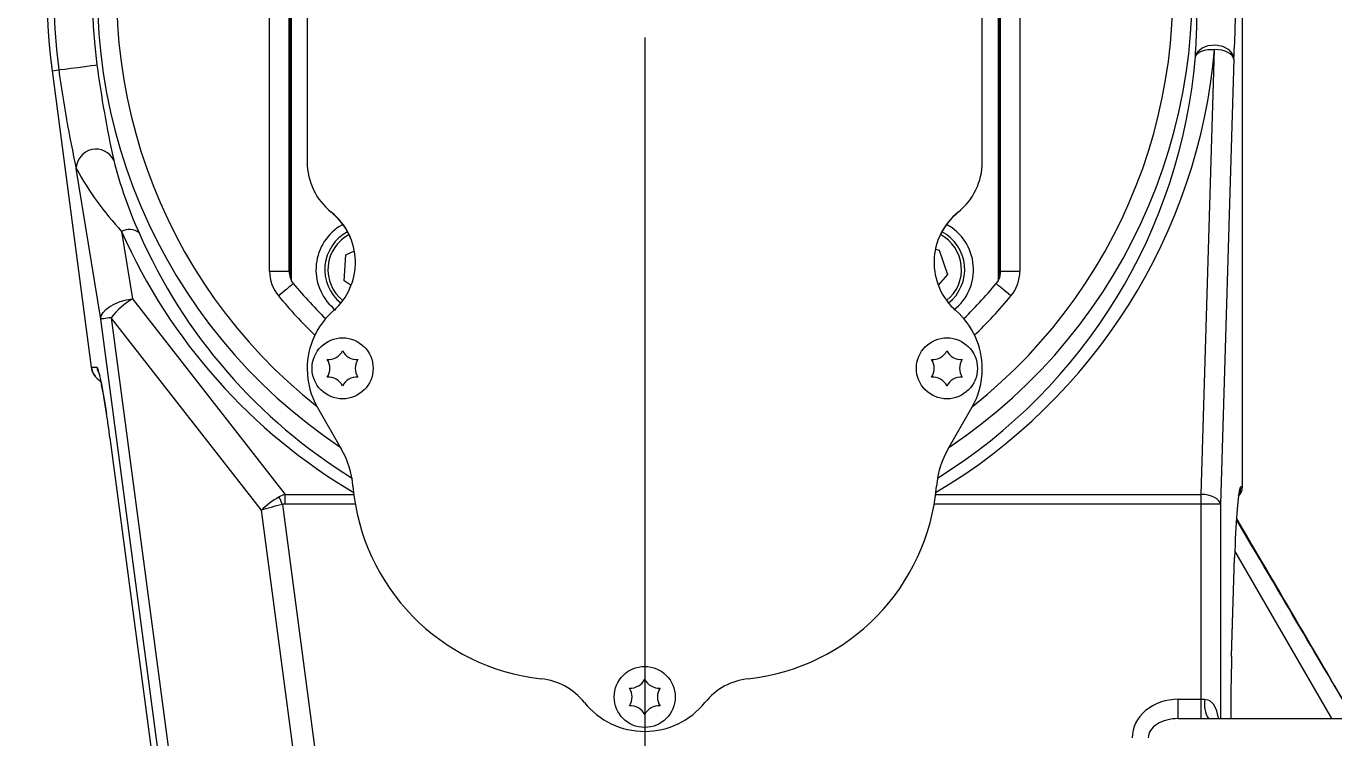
# Model space of a CAD drawing. Header units: millimetres. Extents: x 26 to 585, y 36 to 406.
# Drawn here: x 367.74 to 388.08, y 292.15 to 303.22 of the extents above; entities that cross this region are included whole.
import ezdxf

# ---------------------------------------------------------------- set-up
doc = ezdxf.new("R2010")
doc.units = ezdxf.units.MM
doc.styles.add('SLDTEXTSTYLE0', font='TXT', dxfattribs={"width": 0.605})
doc.dimstyles.new('SLDDIMSTYLE1', dxfattribs={"dimtxt": 3.5, "dimasz": 3.5, "dimexe": 0, "dimexo": 0.0625, "dimgap": 0.875, "dimtad": 1, "dimtoh": 1, "dimlfac": 10, "dimrnd": 1e-09, "dimzin": 12, "dimdsep": 46, "dimtxsty": 'SLDTEXTSTYLE0', "dimsah": 1, "dimcen": 0.09, "dimadec": 0, "dimazin": 0, "dimtfac": 1, "dimtdec": 3, "dimtofl": 0, "dimtmove": 0, "dimatfit": 3, "dimfxl": 1, "dimfrac": 2, "dimtolj": 1, "dimtzin": 12, "dimarcsym": 0})
doc.dimstyles.new('SLDDIMSTYLE2', dxfattribs={"dimtxt": 3.5, "dimasz": 3.5, "dimexe": 0, "dimexo": 0.0625, "dimgap": -0.875, "dimtad": 1, "dimtoh": 1, "dimlfac": 10, "dimrnd": 1e-09, "dimzin": 12, "dimdsep": 46, "dimtxsty": 'SLDTEXTSTYLE0', "dimsah": 1, "dimcen": 0.09, "dimadec": 0, "dimazin": 0, "dimtfac": 1, "dimtdec": 3, "dimtofl": 0, "dimtmove": 0, "dimatfit": 3, "dimfxl": 1, "dimfrac": 2, "dimtolj": 1, "dimtzin": 12, "dimarcsym": 0})

# ---------------------------------------------------------------- blocks, each defined once
blk = doc.blocks.new('*D114')
at = {"color": 7, "linetype": 'Continuous', "lineweight": 0, "transparency": 16777216}
for p, q in [((362.31, 289.946), (362.31, 296.677)), ((361.237, 292.791), (355.871, 292.791)), ((355.871, 292.791), (355.871, 281.602)), ((361.237, 281.602), (361.237, 292.791)), ((393.375, 289.946), (360.81, 289.946)), ((362.31, 284.446), (362.31, 289.946)), ((393.375, 284.446), (360.81, 284.446)), ((362.31, 284.446), (362.31, 277.715)), ((355.871, 281.602), (361.237, 281.602))]:
    blk.add_line(p, q, dxfattribs=at)
for points in [[(362.31, 289.946), (362.849, 293.446), (361.772, 293.446)], [(362.31, 284.446), (361.772, 280.946), (362.849, 280.946)]]:
    blk.add_solid(points, dxfattribs=at)
at = {"color": 7, "linetype": 'Continuous', "lineweight": 0, "transparency": 16777216, "insert": (356.725, 283.189), "char_height": 3.5, "attachment_point": 1, "rotation": 90, "style": 'SLDTEXTSTYLE0'}
blk.add_mtext(' 55 ', dxfattribs=at)
blk = doc.blocks.new('*D115')
at = {"color": 7, "linetype": 'Continuous', "lineweight": 0, "transparency": 16777216}
for p, q in [((397.523, 321.076), (397.523, 315.71)), ((408.712, 321.076), (397.523, 321.076)), ((408.712, 315.71), (408.712, 321.076)), ((391.61, 288.212), (391.61, 316.137)), ((395.11, 288.212), (395.11, 316.137)), ((397.523, 315.71), (408.712, 315.71)), ((391.61, 314.637), (384.879, 314.637)), ((391.61, 314.637), (395.11, 314.637)), ((395.11, 314.637), (408.712, 314.637))]:
    blk.add_line(p, q, dxfattribs=at)
for points in [[(391.61, 314.637), (388.11, 315.175), (388.11, 314.098)], [(395.11, 314.637), (398.61, 314.098), (398.61, 315.175)]]:
    blk.add_solid(points, dxfattribs=at)
at = {"color": 7, "linetype": 'Continuous', "lineweight": 0, "transparency": 16777216, "insert": (399.11, 320.222), "char_height": 3.5, "attachment_point": 1, "style": 'SLDTEXTSTYLE0'}
blk.add_mtext(' 35 ', dxfattribs=at)
blk = doc.blocks.new('*D116')
at = {"color": 7, "linetype": 'Continuous', "lineweight": 0, "transparency": 16777216}
for p, q in [((393.36, 305.858), (393.36, 309.424)), ((395.11, 291.681), (395.11, 309.424)), ((393.36, 307.924), (386.629, 307.924)), ((393.36, 307.924), (395.11, 307.924)), ((395.11, 307.924), (409.379, 307.924))]:
    blk.add_line(p, q, dxfattribs=at)
for points in [[(393.36, 307.924), (389.86, 308.463), (389.86, 307.386)], [(395.11, 307.924), (398.61, 307.386), (398.61, 308.463)]]:
    blk.add_solid(points, dxfattribs=at)
at = {"color": 7, "linetype": 'Continuous', "lineweight": 0, "transparency": 16777216, "insert": (398.443, 312.436), "char_height": 3.5, "attachment_point": 1, "style": 'SLDTEXTSTYLE0'}
blk.add_mtext('17.5', dxfattribs=at)
blk = doc.blocks.new('SW_CENTERMARKSYMBOL_24')
at = {"color": 0, "linetype": 'Continuous', "lineweight": 0}
blk.add_line((0, -0.7), (0, -13.529), dxfattribs=at)

msp = doc.modelspace()

# ---------------------------------------------------------------- linework, layer by layer
at = {"color": 7, "linetype": 'Continuous', "lineweight": 15}
for p, q in [((386.658791, 296.05507), (386.658791, 313.17204)), ((386.659475, 296.05507), (386.659475, 313.17204)), ((371.860161, 308.236254), (371.860161, 299.256275)), ((382.860162, 299.256275), (382.860162, 308.236254)), ((371.525058, 299.406926), (371.525058, 308.085603)), ((371.824875, 308.085603), (371.824875, 299.406926)), ((371.847939, 299.379248), (371.847939, 308.113281)), ((382.872384, 308.132572), (382.872384, 299.379248)), ((382.895448, 299.406926), (382.895448, 308.140976)), ((383.195265, 308.140976), (383.195265, 299.406926)), ((372.110161, 306.946264), (372.110161, 301.107515)), ((382.610162, 301.107515), (382.610162, 306.946264)), ((386.013859, 295.935048), (386.223356, 302.858824)), ((386.522945, 302.708823), (386.313447, 295.785049)), ((368.141153, 302.526788), (368.751071, 297.915924)), ((368.141833, 302.526877), (368.246511, 302.540726)), ((368.141833, 302.526877), (368.751755, 297.915978)), ((368.899822, 298.66286), (368.518597, 301.004545)), ((372.507237, 300.302232), (372.507271, 300.302202)), ((382.213052, 300.302202), (382.213086, 300.302232)), ((369.224189, 300.026468), (369.394824, 298.978339)), ((372.609255, 300.102649), (372.664627, 300.135718)), ((372.682969, 299.256978), (372.712527, 299.660043)), ((372.712527, 299.660043), (372.844285, 299.723754)), ((381.880829, 299.748523), (381.940006, 299.736748)), ((381.940006, 299.736748), (382.069887, 299.354041)), ((371.525058, 299.406926), (371.824875, 299.406926)), ((382.895448, 299.406926), (383.195265, 299.406926)), ((372.791849, 299.183), (372.682969, 299.256978)), ((382.069887, 299.354041), (381.925847, 299.189816)), ((369.394824, 298.978339), (371.76578, 295.935048)), ((370.586228, 285.913936), (368.899822, 298.66286)), ((371.397947, 295.687584), (369.063148, 298.684467)), ((369.063148, 298.684467), (370.749555, 285.93554)), ((368.751755, 297.915978), (368.838428, 297.915978)), ((372.110161, 297.891725), (372.110161, 297.884903)), ((382.610162, 297.884903), (382.610162, 297.891725)), ((372.270931, 297.284902), (372.63965, 296.646265)), ((382.080674, 296.646265), (382.449392, 297.284902)), ((369.041677, 296.815924), (369.042085, 296.815977)), ((369.041677, 296.815924), (370.152816, 288.415925)), ((369.042085, 296.815977), (370.153223, 288.415978)), ((386.606021, 295.959912), (386.606924, 295.963363)), ((386.635335, 296.05507), (386.658791, 296.05507)), ((371.723534, 295.777498), (372.940104, 286.580459)), ((371.76578, 295.785049), (371.76578, 295.935048)), ((386.013859, 295.785049), (386.013859, 295.935048)), ((386.013859, 292.746265), (386.013859, 295.785049)), ((386.313447, 295.785049), (386.013859, 295.785049)), ((372.608426, 286.536584), (371.397947, 295.687584)), ((386.489013, 293.419174), (386.535485, 294.955073)), ((386.489195, 293.413124), (386.535668, 294.949023)), ((386.535485, 294.955073), (386.535668, 294.949023)), ((386.489013, 293.419174), (386.489195, 293.413124)), ((385.658262, 292.446265), (385.658262, 292.746265)), ((385.658262, 292.746265), (386.013859, 292.746265)), ((386.013859, 292.446265), (386.013859, 292.746265)), ((386.013859, 292.746265), (386.071478, 292.746265)), ((385.658262, 292.446265), (389.374246, 292.446265))]:
    msp.add_line(p, q, dxfattribs=at)
at = {"color": 8, "linetype": 'Continuous', "lineweight": 15}
for p, q in [((368.751071, 297.915924), (368.751755, 297.915978)), ((386.658791, 296.05507), (386.659475, 296.05507)), ((371.76578, 295.935048), (372.835883, 295.935048)), ((372.858234, 295.785049), (371.76578, 295.785049)), ((386.013859, 295.785049), (381.86209, 295.785049)), ((381.884441, 295.935048), (386.013859, 295.935048)), ((386.313447, 295.785049), (386.313447, 292.446265)), ((388.047045, 292.446265), (386.53882, 295.058585))]:
    msp.add_line(p, q, dxfattribs=at)
at = {"color": 7, "linetype": 'Continuous', "lineweight": 15, "flags": 128}
for points in [[(385.925798, 302.743653), (385.959531, 302.821655), (386.029569, 302.88413), (386.126275, 302.922479), (386.23634, 302.931426), (386.344618, 302.909745), (386.436209, 302.86041), (386.498509, 302.790216), (386.522945, 302.708823)], [(385.925798, 302.743653), (385.936429, 302.769912), (385.956684, 302.794124), (385.985884, 302.815474), (386.02305, 302.833245), (386.066934, 302.846844), (386.116065, 302.855811), (386.168796, 302.859853), (386.223356, 302.858824)], [(386.522945, 302.708823), (386.514939, 302.737282), (386.496363, 302.764709), (386.46789, 302.790109), (386.430553, 302.812565), (386.385706, 302.83126), (386.334974, 302.845515), (386.280195, 302.854816), (386.223356, 302.858824)], [(368.246511, 302.540726), (368.273422, 302.544285), (368.33879, 302.55293), (368.433306, 302.565435), (368.543513, 302.580012), (368.653721, 302.594591), (368.748236, 302.607093), (368.813604, 302.615739), (368.840516, 302.6193)], [(372.512782, 300.306461), (372.510122, 300.304435), (372.507237, 300.302232)], [(382.213058, 300.302196), (382.213061, 300.302193), (382.213063, 300.30219), (382.213063, 300.30219), (382.213063, 300.30219), (382.213061, 300.30219), (382.21306, 300.302193), (382.213056, 300.302199), (382.213052, 300.302202)], [(371.824875, 299.406926), (371.843791, 299.302254), (371.860161, 299.273933)], [(382.895448, 299.406926), (382.878326, 299.307213), (382.860162, 299.275146)], [(371.89448, 299.214564), (371.890043, 299.210883), (371.8769, 299.199987), (371.855558, 299.182294), (371.826838, 299.158479), (371.791841, 299.129463), (371.751913, 299.096359), (371.70859, 299.060438), (371.663535, 299.023084)], [(371.847939, 299.379248), (371.856372, 299.308563), (371.860161, 299.299882)], [(383.056788, 299.023084), (383.011733, 299.060438), (382.96841, 299.096359), (382.928482, 299.129463), (382.893486, 299.158479), (382.864765, 299.182294), (382.843424, 299.199987), (382.830282, 299.210883), (382.825844, 299.214564)], [(382.860162, 299.308217), (382.872379, 299.377424), (382.872384, 299.379248)], [(368.899822, 298.66286), (368.907607, 298.713292), (368.934597, 298.764313), (368.979728, 298.813919), (369.041224, 298.860151), (369.116656, 298.901186), (369.203055, 298.935408), (369.297011, 298.96147), (369.394824, 298.978339)], [(369.063148, 298.684467), (369.02864, 298.679901), (368.997657, 298.675803), (368.9705, 298.672209), (368.947428, 298.669157), (368.928666, 298.666678), (368.914394, 298.664788), (368.904749, 298.663513), (368.899822, 298.66286)], [(368.870272, 297.824685), (368.87009, 297.825135), (368.873224, 297.815029), (368.882009, 297.781817), (368.89645, 297.7186), (368.915649, 297.623707), (368.938237, 297.500426), (368.962946, 297.353954), (368.988381, 297.191868)], [(371.723534, 295.777498), (371.717325, 295.79287), (371.711133, 295.808194), (371.704981, 295.823426), (371.698886, 295.838515), (371.692865, 295.853419), (371.686938, 295.868094), (371.681124, 295.882488), (371.675438, 295.896564)], [(386.313447, 295.785049), (386.305442, 295.813508), (386.286865, 295.840935), (386.258393, 295.866335), (386.221056, 295.888788), (386.176209, 295.907483), (386.125477, 295.921738), (386.070698, 295.931039), (386.013859, 295.935048)]]:
    msp.add_lwpolyline(points, dxfattribs=at)
at = {"color": 8, "linetype": 'Continuous', "lineweight": 15, "flags": 128}
msp.add_lwpolyline([(386.071478, 292.746265), (386.120208, 292.738412), (386.142627, 292.728544), (386.195513, 292.682824), (386.20217, 292.674054), (386.24628, 292.586909), (386.27896, 292.452661), (386.279701, 292.446265)], dxfattribs=at)
at = {"color": 7, "linetype": 'Continuous', "lineweight": 15}
for centre in [(372.660162, 297.896264), (382.060162, 297.896264), (377.360162, 292.783264)]:
    msp.add_circle(centre, 0.475, dxfattribs=at)
for centre, radius, start, end in [((377.360162, 303.746264), 9.193038, 0, 187.5352467), ((377.360162, 303.746264), 9.299314, 110, 187.5352467), ((377.360162, 303.746264), 9.298629, 110, 187.5352467), ((377.360162, 303.746264), 8.59386, 0, 187.5352467), ((368.12265, 303.746515), 17.831372, 356.7759012, 359.9991889), ((368.740597, 303.746566), 17.812603, 356.6601193, 359.9990251), ((385.937746, 304.881986), 17.845484, 187.538721, 192.5492399), ((386.501173, 304.954316), 17.814352, 187.5317158, 192.3827855), ((368.824958, 301.001762), 0.306374, 25.6064362, 179.4796018), ((375.597017, 302.765036), 6.697374, 194.0936725, 204.3358641), ((373.110162, 301.107514), 1, 180, 231.3178125), ((381.610162, 301.107514), 1, 308.6821875, 360), ((372.984728, 303.4829), 5.107697, 209.026865, 222.5871102), ((371.860162, 299.546264), 1, 311.2305772, 51.3178125), ((372.507239, 300.30222), 0.0000127, 98.7036335, 148.676501), ((372.507299, 300.302169), 0.0000434, 129.4278016, 140.572198), ((371.860162, 299.532913), 1.005256, 23.531172, 49.9301997), ((382.860162, 299.546264), 1, 128.6821875, 228.7694228), ((382.860162, 299.532913), 1.005248, 130.0698003, 156.5043531), ((382.213084, 300.302219), 0.0000136, 83.1313814, 33.6536143), ((369.343362, 299.811477), 0.245811, 51.9892119, 119.000176), ((373.04681, 299.432913), 0.8, 123.1576196, 231.8288131), ((373.04681, 299.432913), 0.6635, 117.6294259, 231.557429), ((381.673513, 299.432913), 0.6635, 308.442571, 62.3699163), ((381.673513, 299.432913), 0.8, 308.1717381, 61.4622382), ((372.126455, 299.406989), 0.601397, 180.0059842, 219.6692845), ((377.060344, 303.746264), 6.8, 219.6531211, 219.9566863), ((377.659979, 303.746264), 6.8, 320.0433137, 320.3468789), ((382.593905, 299.406976), 0.601361, 320.329358, 359.9951764), ((377.360162, 303.746264), 7.1, 219.2268803, 225.6443636), ((377.360162, 303.746264), 7.1, 314.3556364, 320.7731197), ((369.951806, 298.015597), 1.11225, 120.0510077, 143.0321982), ((373.310162, 297.891725), 1.2, 131.2305772, 180), ((381.410162, 297.891725), 1.2, 0, 48.7694228), ((372.436678, 298.283346), 0.250014, 266.6354563, 333.3653882), ((372.213224, 297.896264), 0.249991, 326.6319607, 33.3680393), ((372.883636, 298.283331), 0.25, 206.6324591, 273.3670068), ((373.107096, 297.896264), 0.249987, 146.6313168, 213.3686832), ((381.836678, 298.283347), 0.250015, 266.6354281, 333.3652612), ((381.613227, 297.896264), 0.249988, 326.6314813, 33.3685187), ((382.283637, 298.283331), 0.249999, 206.6323909, 273.3669198), ((382.507099, 297.896264), 0.24999, 146.6317962, 213.3682038), ((369.04848, 297.955264), 0.3, 187.5333398, 239.7321152), ((373.310162, 297.884903), 1.2, 180, 210), ((381.410162, 297.884903), 1.2, 330, 360), ((372.436689, 297.509201), 0.249995, 26.631765, 93.3673904), ((372.883634, 297.5092), 0.249996, 86.6324363, 153.3680978), ((381.836687, 297.509196), 0.25, 26.6325373, 93.3667734), ((382.283634, 297.509202), 0.249994, 86.6323535, 153.3683358), ((371.427214, 295.946264), 1.4, 4.8821423, 30), ((383.29311, 295.946264), 1.4, 150, 175.1178577), ((376.110162, 296.346264), 3.3, 184.8821423, 263.7545059), ((378.610162, 296.346264), 3.3, 276.2454941, 355.1178577), ((386.459476, 296.055072), 0.2, 312.1646179, 0), ((375.64237, 292.071785), 1, 38.6648096, 83.7545059), ((377.136678, 293.170348), 0.250016, 266.6353999, 333.3651342), ((376.91323, 292.783264), 0.249985, 326.631002, 33.368998), ((377.583634, 293.170326), 0.249994, 206.6316504, 273.3675051), ((377.8071, 292.783264), 0.249991, 146.6319607, 213.3680393), ((379.077953, 292.071785), 1, 96.2454941, 141.3351904), ((377.360162, 293.446264), 1.2, 218.6648096, 321.3351904), ((386.505172, 292.674028), 0.439669, 170.543559, 211.200303), ((377.136689, 292.396199), 0.249998, 26.6321179, 93.367348), ((377.583634, 292.396201), 0.249995, 86.6326581, 153.3681865)]:
    msp.add_arc(centre, radius, start, end, dxfattribs=at)
at = {"color": 8, "linetype": 'Continuous', "lineweight": 15}
for centre, radius, start, end in [((377.360162, 303.746264), 8.514899, 102.9074024, 236.2746542), ((377.360162, 303.746264), 8.514899, 303.7253458, 77.0925976), ((377.360162, 303.746264), 8.215311, 102.9074024, 231.6613498), ((377.360162, 303.746264), 8.215311, 308.3386502, 77.0925976), ((377.390125, 303.46117), 8.565778, 301.8889877, 355.1949599), ((368.149443, 302.466412), 0.060942, 97.1736826, 97.8180326), ((371.860162, 299.532913), 1.005265, 23.5754713, 49.9301997), ((382.860162, 299.532913), 1.005265, 130.0698003, 156.4245614), ((377.283204, 303.419893), 8.504159, 203.6743562, 238.2988539), ((373.04681, 299.432913), 0.6135, 117.6313132, 231.508405), ((381.673513, 299.432913), 0.6135, 308.4915949, 62.3679754), ((377.360162, 303.746264), 7.4, 219.6627751, 226.1509022), ((377.360162, 303.746264), 7.4, 313.8276662, 320.3372249), ((369.049194, 297.955138), 0.300006, 187.5001847, 239.7348965), ((369.136124, 297.955238), 0.300273, 187.5126989, 213.4433527), ((386.458716, 296.055024), 0.200074, 312.4717832, 0.0131614), ((386.435109, 296.055072), 0.200227, 324.6465749, 359.9996491)]:
    msp.add_arc(centre, radius, start, end, dxfattribs=at)
for centre, major_axis, ratio, start_param, end_param in [((377.360162, 303.626957), (0, 8.900462), 0.999542133, 3.67483489, 4.625978836), ((377.360162, 303.626957), (0, 8.900462), 0.999542133, 1.987259388, 2.608350417), ((368.983934, 296.815977), (-0.145903, 1.099974), 0.051952745, 5.059581832, 6.276294265), ((386.635335, 293.855072), (0, 2.2), 0.052407779, 0, 0.204254934), ((373.672219, 317.344194), (-15.012474, 25.402732), 0.000354814, 3.523618253, 3.679726073)]:
    msp.add_ellipse(centre, major_axis=major_axis, ratio=ratio, start_param=start_param, end_param=end_param, dxfattribs=at)
at = {"color": 7, "linetype": 'Continuous', "lineweight": 15}
for centre, major_axis, ratio, start_param, end_param in [((368.983934, 296.815977), (-0.145903, 1.099974), 0.051952745, 4.705497938, 5.059581832), ((386.635335, 293.855072), (0, 2.2), 0.052407779, 0.204254934, 1.047197551), ((371.729623, 295.731458), (0.429923, 0.2611), 0.337508619, 1.492405003, 2.225443289), ((371.729623, 295.731458), (0.488838, 0.117133), 0.091892388, 1.561236128, 2.294274413), ((371.999503, 295.385048), (-0.372972, 0.478736), 0.823893449, 5.970842076, 6.165463063), ((371.999503, 295.385048), (-0.296553, 0.380646), 0.414482012, 5.970842076, 6.165463063), ((373.758428, 317.394749), (-14.925924, 25.452702), 0.000236556, 3.350797705, 3.681685549), ((373.672219, 317.344194), (-15.012474, 25.402732), 0.000354814, 3.350500055, 3.523618253), ((386.588863, 292.319173), (0, 2.2), 0.052407779, 1.047197551, 1.512995506), ((385.658262, 292.146264), (0.717225, 0), 0.836557385, 1.570796327, 3.141592654), ((385.658262, 292.146264), (0.466258, 0), 0.64342068, 1.570796327, 3.141592654)]:
    msp.add_ellipse(centre, major_axis=major_axis, ratio=ratio, start_param=start_param, end_param=end_param, dxfattribs=at)

# ---------------------------------------------------------------- block references
at = {"color": 7, "linetype": 'Continuous', "lineweight": 0}
msp.add_blockref('SW_CENTERMARKSYMBOL_24', (377.360162, 303.746264), dxfattribs=at)

# ---------------------------------------------------------------- dimensions: what is measured, and where the dimension line sits
for base, p1, p2, dimstyle, picture, middle in [((395.110162, 314.636682), (391.610162, 288.211575), (395.110162, 288.211575), 'SLDDIMSTYLE2', '*D115', (403.117467, 314.636682)), ((395.110162, 307.924087), (393.360162, 305.858485), (395.110162, 291.680954), 'SLDDIMSTYLE1', '*D116', (403.117467, 307.924087))]:
    dim = msp.add_linear_dim(base=base, p1=p1, p2=p2, dimstyle=dimstyle, dxfattribs=at)
    dim.commit()
    dim.dimension.update_dxf_attribs({"geometry": picture, "text_midpoint": middle, "dimtype": 160})
dim = msp.add_linear_dim(base=(362.310143, 289.946264), p1=(393.375472, 284.446264), p2=(393.375472, 289.946264), angle=90, dimstyle='SLDDIMSTYLE2', dxfattribs=at)
dim.commit()
dim.dimension.update_dxf_attribs({"geometry": '*D114', "text_midpoint": (362.310143, 287.196264), "dimtype": 160})

doc.saveas('drawing.dxf')
